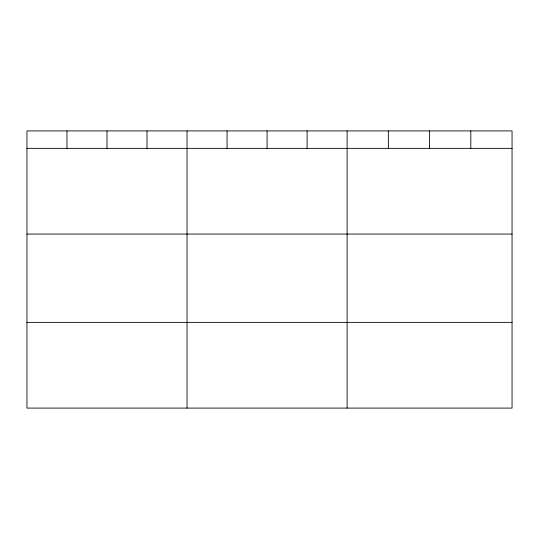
<?xml version="1.0" encoding="UTF-8"?>
<svg xmlns="http://www.w3.org/2000/svg" width="539" height="539" viewBox="0 0 539 539"><rect width="100%" height="100%" fill="white"/><g stroke="black" fill="none" stroke-linecap="round" stroke-linejoin="round"><path stroke-width="0.81" d="M512.05 148.36L512.05 408.09L26.95 408.09L26.95 130.91L512.05 130.91L512.05 148.36L26.95 148.36M26.95 234.067L512.05 234.067M26.95 322.376L512.05 322.376M470.816 130.91L470.816 148.36M429.583 130.91L429.583 148.36M388.349 130.91L388.349 148.36M347.116 130.91L347.116 408.09M307.095 130.91L307.095 148.36M267.074 130.91L267.074 148.36M227.054 130.91L227.054 148.36M187.033 130.91L187.033 408.09M147.012 130.91L147.012 148.36M106.992 130.91L106.992 148.36M66.971 130.91L66.971 148.36"/></g></svg>
